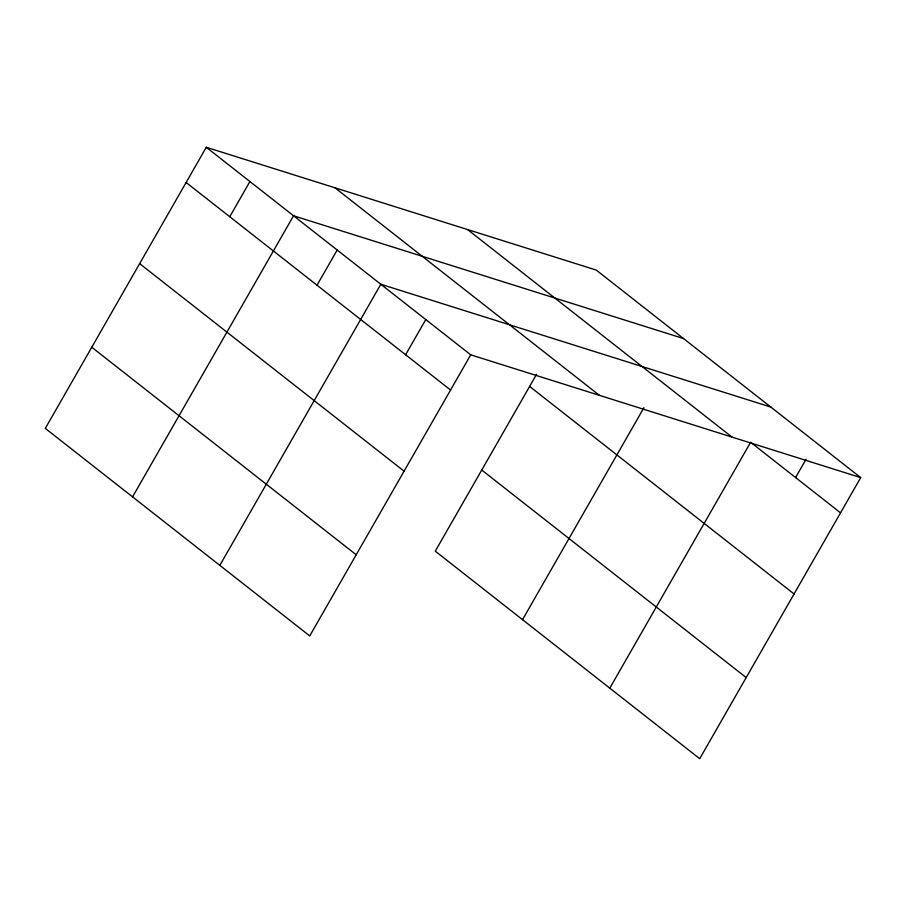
<?xml version="1.0" encoding="UTF-8"?>
<svg xmlns="http://www.w3.org/2000/svg" width="906" height="906" viewBox="0 0 906 906"><rect width="100%" height="100%" fill="white"/><g stroke="black" fill="none" stroke-linecap="round" stroke-linejoin="round"><path stroke-width="1.36" d="M860.7 477.609L596.261 270.079L206.285 147.282L45.3 428.391L309.739 635.921L470.724 354.824L860.7 477.609L699.715 758.718L435.276 551.176L536.567 374.314M229.762 216.738L249.92 181.528M132.559 496.873L293.555 215.775L683.532 338.561M317.021 285.231L337.179 250.022M219.83 565.367L380.814 284.257L770.791 407.043M405.605 354.756L425.775 319.546M522.535 619.659L643.94 407.677M609.806 688.152L750.632 442.253L840.53 512.819M795.581 477.541L806.012 459.331M467.575 229.558L732.003 437.088M334.982 187.802L599.421 395.344M529.625 386.432L794.064 593.962M206.285 147.282L470.724 354.824M186.126 182.491L450.565 390.033M481.743 470.033L746.182 677.575M139.649 263.646L404.087 471.177M91.766 347.247L356.205 554.778"/></g></svg>
